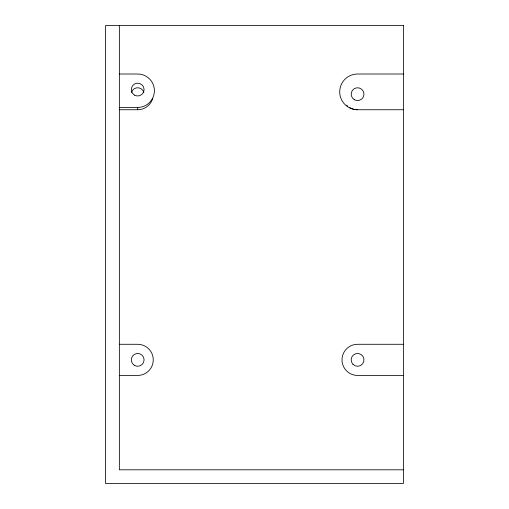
<?xml version="1.0" encoding="UTF-8"?>
<svg xmlns="http://www.w3.org/2000/svg" width="509" height="509" viewBox="0 0 509 509"><rect width="100%" height="100%" fill="white"/><g stroke="black" fill="none" stroke-linecap="round" stroke-linejoin="round"><path stroke-width="0.76" d="M119.36 74.009L137.684 74.009A16.721 16.721 0 0 1 154.405 90.729A16.721 16.721 0 0 1 137.684 107.45L119.36 107.45M403.382 74.009L357.572 74.009A17.866 17.866 0 0 0 339.707 91.874A17.866 17.866 0 0 0 357.572 109.74L403.382 109.74M119.36 109.74L137.684 109.74A15.575 15.575 0 0 0 152.732 98.199M119.36 344.288L137.684 344.288A15.575 15.575 0 0 1 153.26 359.863A15.575 15.575 0 0 1 137.684 375.438L119.36 375.438M403.382 344.288L357.572 344.288A15.575 15.575 0 0 0 341.997 359.863A15.575 15.575 0 0 0 357.572 375.438L403.382 375.438M403.382 469.807L119.36 469.807L119.36 25.45M137.684 107.45L137.684 109.74M357.572 109.74A15.575 15.575 0 0 1 349.785 107.653M347.558 106.095A15.575 15.575 0 0 1 346.559 105.178M131.487 92.504A6.413 6.413 0 0 1 143.882 92.504M403.382 25.45L105.617 25.45L105.617 483.55L403.382 483.55L403.382 25.45M134.478 365.417A6.413 6.413 0 0 0 144.098 359.863A6.413 6.413 0 0 0 134.478 354.309A6.413 6.413 0 0 0 134.478 365.417M353.036 364.399A6.413 6.413 0 0 0 363.77 361.524A6.413 6.413 0 0 0 355.912 353.666A6.413 6.413 0 0 0 353.036 364.399M354.366 99.719A6.413 6.413 0 0 0 363.986 94.165A6.413 6.413 0 0 0 354.366 88.611A6.413 6.413 0 0 0 354.366 99.719M134.478 95.138A6.413 6.413 0 0 0 144.098 89.584A6.413 6.413 0 0 0 134.478 84.03A6.413 6.413 0 0 0 134.478 95.138"/></g></svg>
